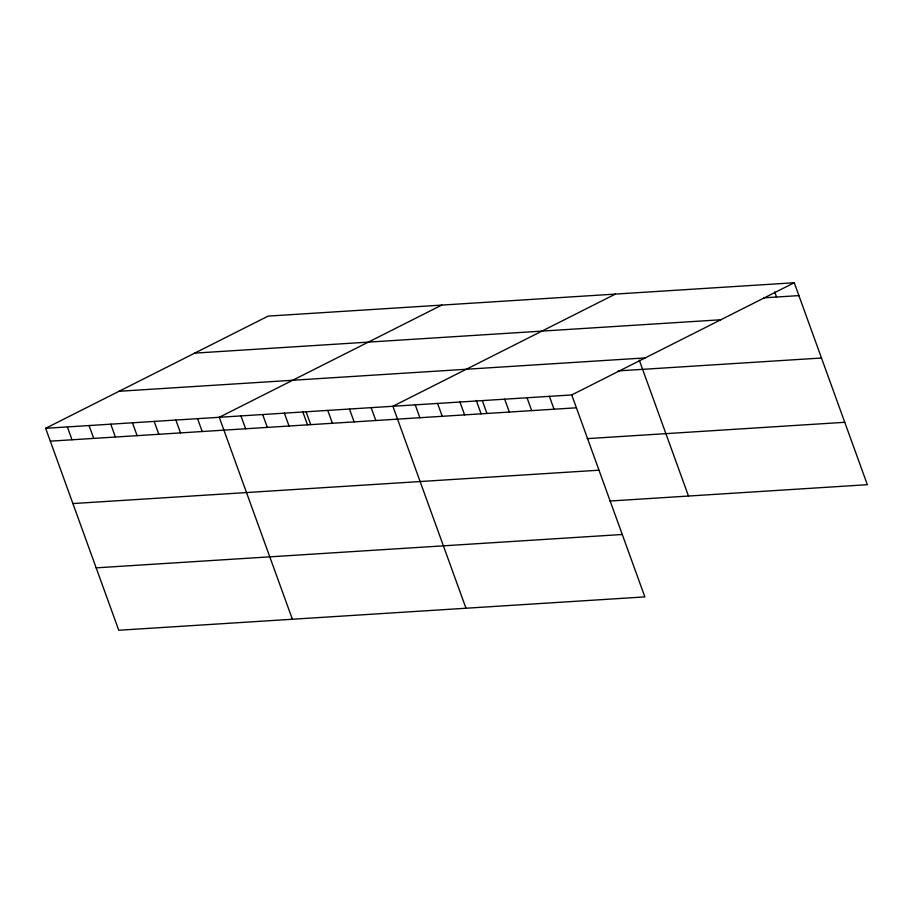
<?xml version="1.0" encoding="UTF-8"?>
<svg xmlns="http://www.w3.org/2000/svg" width="913" height="913" viewBox="0 0 913 913"><rect width="100%" height="100%" fill="white"/><g stroke="black" fill="none" stroke-linecap="round" stroke-linejoin="round"><path stroke-width="1.37" d="M45.65 428.3L571.743 394.93L644.863 596.897L118.758 630.255L45.65 428.3L268.137 316.103L794.242 282.745L867.35 484.7L609.804 501.032M441.755 305.09L219.257 417.287L292.377 619.254M615.362 294.089L392.875 406.274L465.984 608.241M571.743 394.93L794.242 282.745M763.964 297.821L798.898 295.607M194.72 353.126L720.814 319.767M119.067 391.278L645.171 357.907M618.204 370.895L821.483 358.01M50.306 441.162L576.411 407.791M587.219 438.639L844.765 422.297M72.892 503.565L598.996 470.195M96.173 567.852L622.267 534.493M774.681 291.875L776.541 297.022M639.248 360.053L688.482 496.044M549.386 396.345L554.043 409.218M527.029 397.771L531.686 410.633M504.672 399.186L509.328 412.048M482.315 400.602L486.971 413.463M476.278 400.453L481.117 413.851M459.958 402.017L464.614 414.89M437.589 403.443L442.246 416.305M415.232 404.858L419.889 417.72M371.169 407.655L375.825 420.516M349.474 409.024L354.13 421.897M327.767 410.405L332.423 423.267M306.072 411.786L310.728 424.648M302.66 411.466L307.51 424.853M284.365 413.155L289.022 426.017M262.67 414.536L267.326 427.398M240.964 415.906L245.62 428.779M197.562 418.668L202.218 431.529M175.855 420.037L180.512 432.899M154.16 421.418L158.816 434.28M132.453 422.787L137.11 435.649M110.758 424.168L115.415 437.03M89.052 425.538L93.708 438.411M67.357 426.919L72.013 439.781"/></g></svg>
